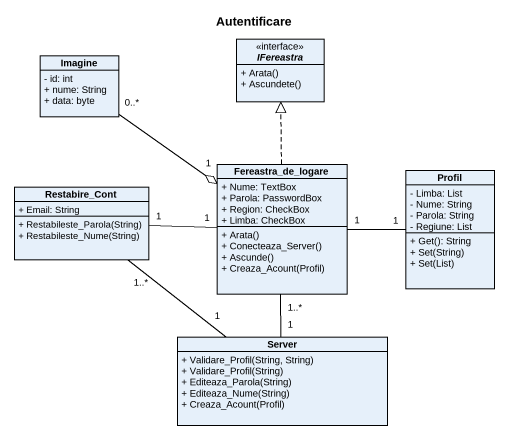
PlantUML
@startuml
title Autentificare
hide circle
hide empty members
skinparam classAttributeIconSize 0
class Imagine {
  - id: int
  + nume: String
  + data: byte
}
interface IFereastra {
  + Arata()
  + Ascundete()
}
class Fereastra_de_logare {
  + Nume: TextBox
  + Parola: PasswordBox
  + Region: CheckBox
  + Limba: CheckBox
  + Arata()
  + Conecteaza_Server()
  + Ascunde()
  + Creaza_Acount(Profil)
}
class Profil {
  - Limba: List
  - Nume: String
  - Parola: String
  - Regiune: List
  + Get(): String
  + Set(String)
  + Set(List)
}
class Restabire_Cont {
  + Email: String
  + Restabileste_Parola(String)
  + Restabileste_Nume(String)
}
class Server {
  + Validare_Profil(String, String)
  + Validare_Profil(String)
  + Editeaza_Parola(String)
  + Editeaza_Nume(String)
  + Creaza_Acount(Profil)
}
Imagine "0..*" --o "1" Fereastra_de_logare
Fereastra_de_logare .up.|> IFereastra
Profil "1" -left- "1" Fereastra_de_logare
Restabire_Cont "1" -right- "1" Fereastra_de_logare
Restabire_Cont "1..*" -- "1" Server
Server "1" -up- "1..*" Fereastra_de_logare
@enduml
